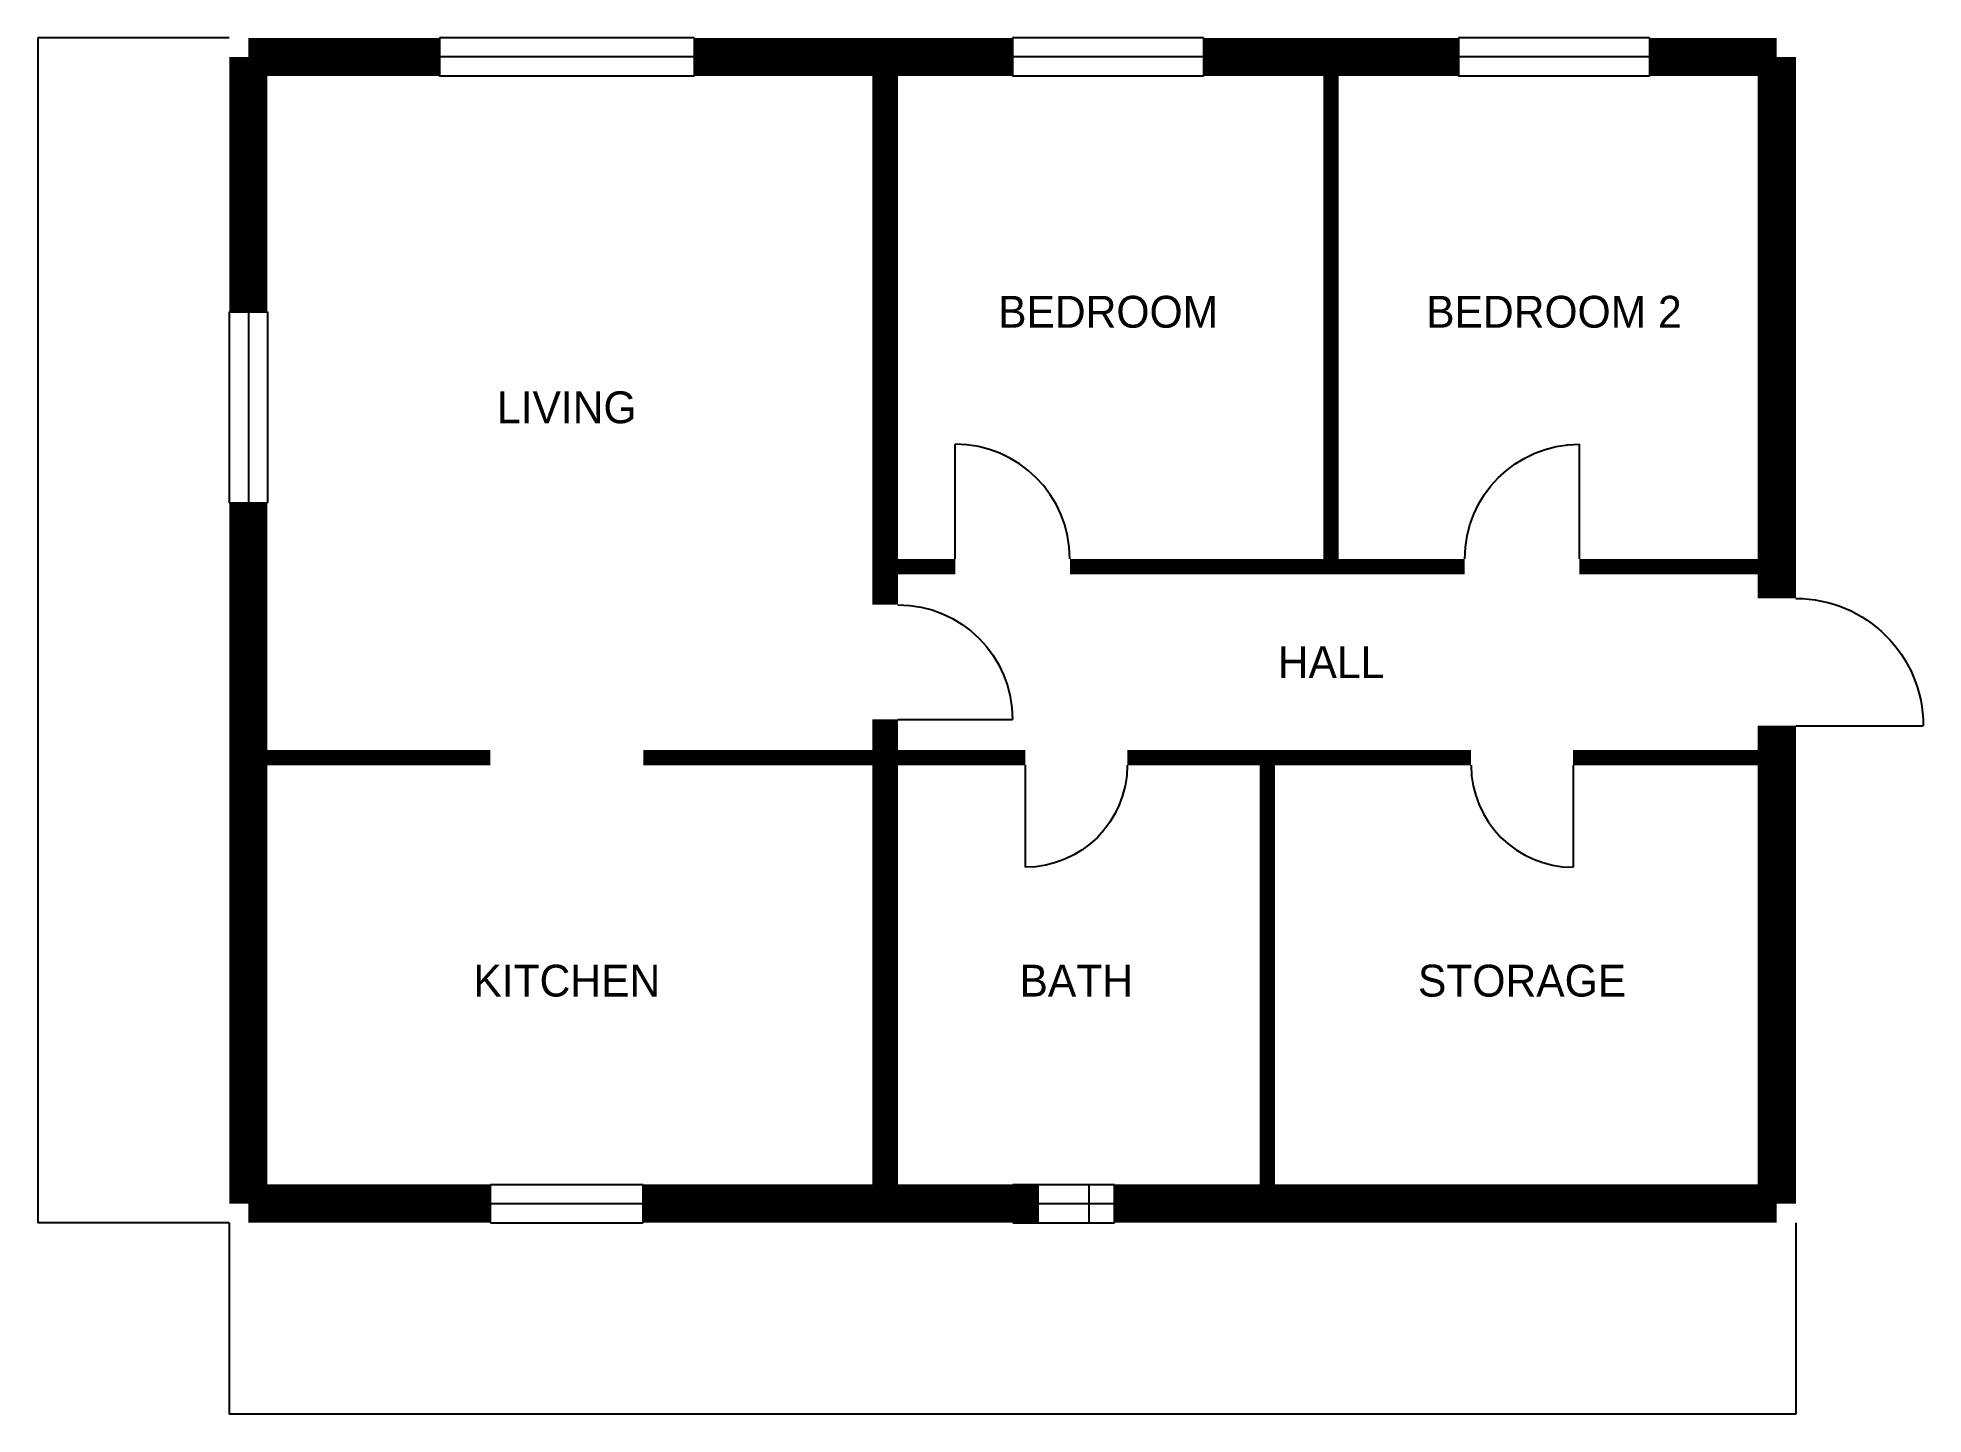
# Model space of a CAD drawing. Header units: centimetres. Extents: x -165 to 1315, y -165 to 915.
import ezdxf
from ezdxf.enums import TextEntityAlignment as Align

# ---------------------------------------------------------------- set-up
doc = ezdxf.new("R2010")
doc.units = ezdxf.units.CM
for name, color, linetype in [('DIMENSIONS', 7, 'Continuous'), ('DOORS', 7, 'Continuous'), ('TEXT', 7, 'Continuous'), ('WALLS', 7, 'Continuous'), ('WINDOWS', 7, 'Continuous')]:
    doc.layers.add(name, color=color, linetype=linetype)
doc.styles.add('OpenSansCondensed-Light', font='OpenSansCondensed-Light.ttf')
doc.dimstyles.new('EZDXF', dxfattribs={"dimtxt": 0.25, "dimasz": 0.175, "dimexe": 0.375, "dimexo": 0.125, "dimgap": 0.1, "dimtad": 1, "dimlfac": 100, "dimzin": 12, "dimdsep": 46, "dimtxsty": 'OpenSansCondensed-Light', "dimblk": 'ARCHTICK', "dimcen": 2.5, "dimazin": 3, "dimtfac": 0.5, "dimtmove": 2, "dimatfit": 3})

# ---------------------------------------------------------------- blocks, each defined once
blk = doc.blocks.new('DOOR_SWING')
blk.add_line((0, 0), (0, 1))
blk.add_arc((0, 0), 1, 0, 90)
blk = doc.blocks.new('WINDOW_3L')
for p, q in [((0, 0.5), (1, 0.5)), ((0, -0.5), (0, 0.5)), ((1, -0.5), (1, 0.5)), ((0, 0), (1, 0)), ((0, -0.5), (1, -0.5))]:
    blk.add_line(p, q)
blk = doc.blocks.new('_ARCHTICK')
at = {"color": 0, "linetype": 'BYBLOCK', "const_width": 0.15}
blk.add_lwpolyline([(-0.5, -0.5), (0.5, 0.5)], dxfattribs=at)

msp = doc.modelspace()

# ---------------------------------------------------------------- linework, layer by layer
at = {"layer": 'WALLS'}
for points, const_width in [([(150, 900), (0, 900)], 30), ([(0, 900), (0, 700)], 30), ([(600, 900), (350, 900)], 30), ([(500, 470), (500, 900)], 20), ([(950, 900), (750, 900)], 30), ([(850, 500), (850, 900)], 12), ([(1200, 900), (1100, 900)], 30), ([(1200, 475), (1200, 900)], 30), ([(0, 550), (0, 0)], 30), ([(500, 500), (555, 500)], 12), ([(645, 500), (955, 500)], 12), ([(1045, 500), (1200, 500)], 12), ([(500, 0), (500, 380)], 20), ([(1200, 0), (1200, 375)], 30), ([(0, 350), (190, 350)], 12), ([(310, 350), (610, 350)], 12), ([(690, 350), (960, 350)], 12), ([(800, 0), (800, 350)], 12), ([(1040, 350), (1200, 350)], 12), ([(0, 0), (190, 0)], 30), ([(310, 0), (620, 0)], 30), ([(680, 0), (1200, 0)], 30)]:
    msp.add_lwpolyline(points, dxfattribs=dict(at, const_width=const_width))

# ---------------------------------------------------------------- block references
at = {"layer": 'DOORS'}
for p, xscale, yscale in [((555, 506), 90, 90), ((610, 344), 80, -80)]:
    msp.add_blockref('DOOR_SWING', p, dxfattribs=dict(at, xscale=xscale, yscale=yscale))
for p, xscale, yscale, rotation in [((1045, 506), 90, -90, -180), ((1215, 375), 100, -100, 90), ((510, 380), 90, -90, 90), ((1040, 344), 80, 80, -180)]:
    msp.add_blockref('DOOR_SWING', p, dxfattribs=dict(at, xscale=xscale, yscale=yscale, rotation=rotation))
at = {"layer": 'WINDOWS', "yscale": 30}
for p, xscale, rotation in [((350, 900), 200, 180), ((750, 900), 150, 180), ((1100, 900), 150, 180), ((0, 700), 150, -90)]:
    msp.add_blockref('WINDOW_3L', p, dxfattribs=dict(at, xscale=xscale, rotation=rotation))
for p, xscale in [((190, 0), 120), ((620, 0), 60)]:
    msp.add_blockref('WINDOW_3L', p, dxfattribs=dict(at, xscale=xscale))

# ---------------------------------------------------------------- texts
at = {"layer": 'TEXT'}
for s, p in [('BEDROOM', (675, 700)), ('BEDROOM 2', (1025, 700)), ('LIVING', (250, 625)), ('HALL', (850, 425)), ('KITCHEN', (250, 175)), ('BATH', (650, 175)), ('STORAGE', (1000, 175))]:
    msp.add_text(s, height=25, dxfattribs=at).set_placement(p, align=Align.MIDDLE_CENTER)

# ---------------------------------------------------------------- dimensions: what is measured, and where the dimension line sits
at = {"layer": 'DIMENSIONS'}
for base, p1, p2 in [((-165, -15), (-15, -15), (-15, 915)), ((660, -15), (600, -15), (600, 15))]:
    msp.add_linear_dim(base=base, p1=p1, p2=p2, angle=90, dimstyle='EZDXF', dxfattribs=at).render()
msp.add_linear_dim(base=(-15, -165), p1=(-15, -15), p2=(1215, -15), dimstyle='EZDXF', dxfattribs=at).render()

doc.saveas('drawing.dxf')
